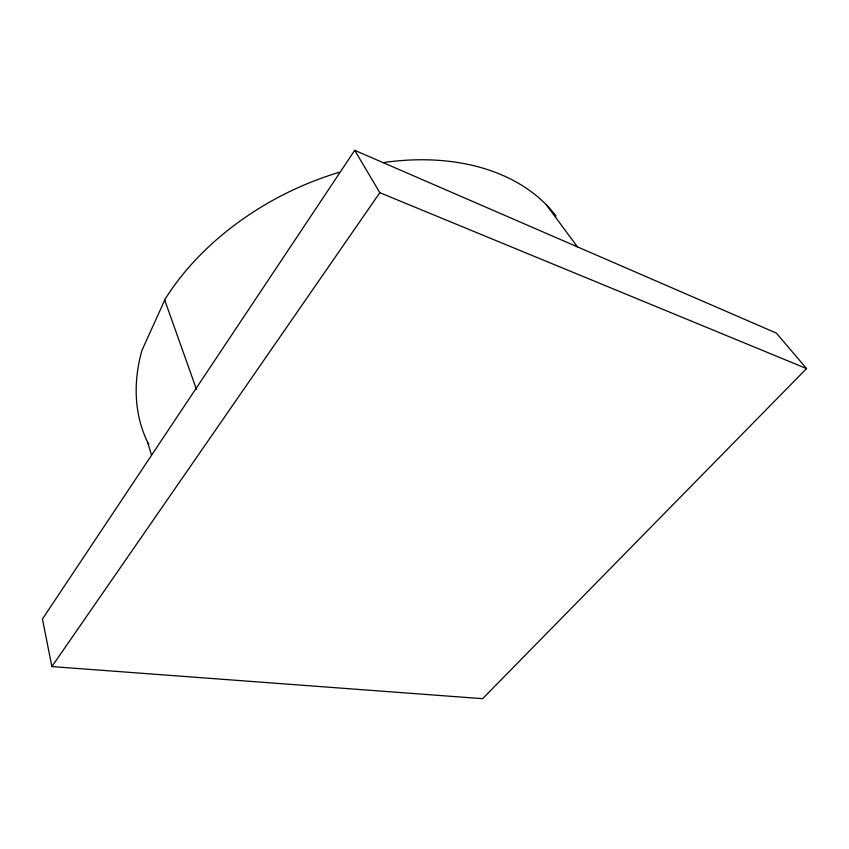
<?xml version="1.0" encoding="UTF-8"?>
<svg xmlns="http://www.w3.org/2000/svg" width="849" height="849" viewBox="0 0 849 849"><rect width="100%" height="100%" fill="white"/><g stroke="black" fill="none" stroke-linecap="round" stroke-linejoin="round"><path stroke-width="1.27" d="M354.723 150.326L42.45 619.006L51.874 666.582L482.614 698.674L806.55 368.572L776.368 333.105L354.723 150.326L379.821 192.691L806.55 368.572M51.874 666.582L379.821 192.691M546.363 204.832L577.766 247.314M164.727 300.1L196.49 389.426M147.62 442.308L151.472 454.979M148.808 444.696A234.228 162.212 -26.7 0 1 141.942 350.372L165.353 298.721A234.228 162.212 -26.7 0 1 339.377 172.273M383.164 162.594A234.228 162.212 -26.7 0 1 556.084 216.092"/></g></svg>
